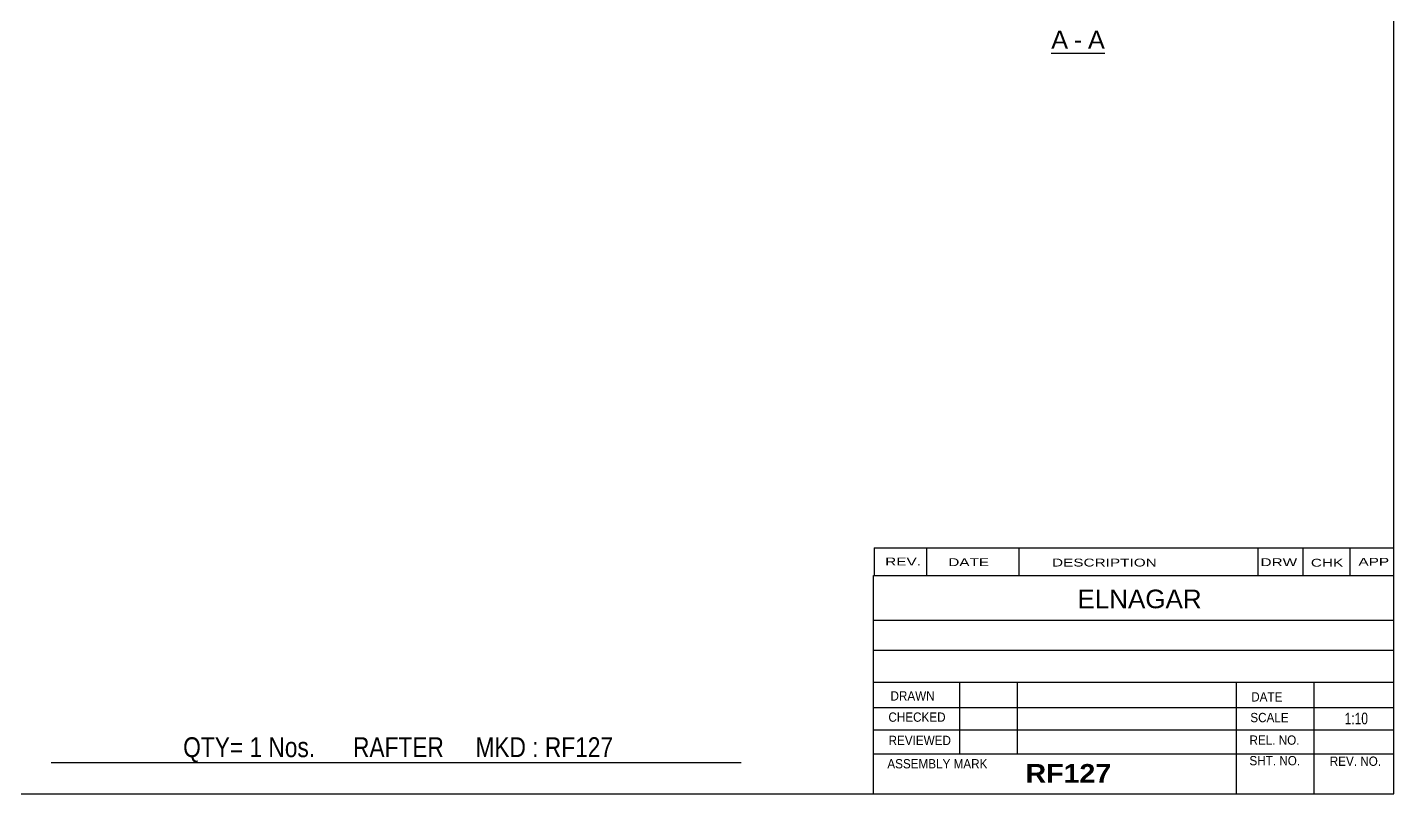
# Model space of a CAD drawing. Header units: millimetres. Extents: x -57 to 345, y -171 to 106.
# Drawn here: x 114.9 to 345, y -170.6 to -41.6 of the extents above; entities that cross this region are included whole.
import ezdxf

# ---------------------------------------------------------------- set-up
doc = ezdxf.new("R2010")
doc.units = ezdxf.units.MM
doc.styles.add('Arial', font='ARIAL.TTF', dxfattribs={"height": 0.2})
doc.styles.add('Arial Bold', font='ARIALBD.TTF', dxfattribs={"height": 0.2})
doc.styles.add('Arial Narrow', font='ARIALN.TTF', dxfattribs={"height": 0.2})

# ---------------------------------------------------------------- blocks, each defined once
blk = doc.blocks.new('Unknown-627311287-1210')
at = {"color": 5, "linetype": 'Continuous'}
for p, q in [((345.03, -170.63), (345.03, 106.37)), ((-54.97, -170.63), (345.03, -170.63))]:
    blk.add_line(p, q, dxfattribs=at)
blk = doc.blocks.new('Unknown-627311287-12 - 1578')
at = {"color": 7, "linetype": 'Continuous'}
blk.add_line((287.34, -45.93), (296.37, -45.93), dxfattribs=at)
at = {"color": 0, "linetype": 'Continuous'}
blk.add_wipeout([(290.18, -45.18), (290.18, -41.98), (287.34, -41.98), (287.34, -45.18)], dxfattribs=at)
blk.add_wipeout([(292.57, -45.18), (292.57, -41.98), (291.14, -41.98), (291.14, -45.18)], dxfattribs=at)
at = {"color": 96, "linetype": 'Continuous', "style": 'Arial'}
blk.add_text('A', height=3.06, dxfattribs=at).set_placement((287.34, -45.18))
at = {"color": 0, "linetype": 'Continuous'}
blk.add_wipeout([(296.37, -45.18), (296.37, -41.98), (293.53, -41.98), (293.53, -45.18)], dxfattribs=at)
at = {"color": 96, "linetype": 'Continuous', "style": 'Arial'}
for s, p in [('A', (293.53, -45.18)), ('-', (291.14, -45.18))]:
    blk.add_text(s, height=3.06, dxfattribs=at).set_placement(p)
blk = doc.blocks.new('CBS_CALLOFF-627311287-5102')
at = {"color": 7, "linetype": 'Continuous'}
blk.add_line((118.9, -165.36), (235.14, -165.38), dxfattribs=at)
at = {"color": 3, "linetype": 'Continuous', "style": 'Arial Narrow'}
blk.add_text('QTY= 1 Nos.      RAFTER     MKD : RF127', height=3.3405, dxfattribs=at).set_placement((141.13, -164.47))
blk = doc.blocks.new('CBS_NAME_BLOG-627311287-5103')
at = {"color": 7, "linetype": 'Continuous'}
for p, q in [((257.43, -133.87), (344.95, -133.87)), ((257.43, -170.58), (257.43, -133.88)), ((257.44, -141.41), (344.95, -141.41)), ((257.51, -146.47), (345.03, -146.47)), ((257.43, -151.84), (344.95, -151.84)), ((271.96, -163.94), (271.96, -151.84)), ((281.64, -163.92), (281.64, -151.85)), ((318.56, -170.58), (318.56, -151.85)), ((331.61, -170.58), (331.61, -151.84)), ((257.44, -156.14), (345.03, -156.12)), ((257.43, -159.88), (344.95, -159.88)), ((257.43, -163.93), (344.95, -163.93)), ((257.43, -170.63), (345.03, -170.63))]:
    blk.add_line(p, q, dxfattribs=at)
at = {"color": 3, "linetype": 'Continuous', "style": 'Arial'}
blk.add_text('ELNAGAR', height=3.133, dxfattribs=at).set_placement((291.76, -139.4))
at = {"color": 3, "linetype": 'Continuous'}
for s, height, style, width, p in [('DRAWN', 1.566, 'Arial', 0.9, (260.27, -154.95)), ('DATE', 1.566, 'Arial', 0.9, (321.03, -155.11)), ('CHECKED', 1.566, 'Arial', 0.9, (259.92, -158.52)), ('SCALE', 1.566, 'Arial', 0.9, (320.88, -158.59)), ('1:10', 1.957, 'Arial Narrow', 0.9, (336.77, -158.94)), ('REVIEWED', 1.566, 'Arial', 0.9, (259.95, -162.44)), ('REL. NO.', 1.566, 'Arial', 0.9, (320.74, -162.39)), ('ASSEMBLY MARK', 1.5663, 'Arial', 0.9, (259.74, -166.37)), ('RF127', 3.131, 'Arial Bold', 1.1, (283.01, -168.77)), ('SHT. NO.', 1.566, 'Arial', 0.9, (320.73, -165.85)), ('REV. NO.', 1.566, 'Arial', 0.9, (334.26, -165.94))]:
    blk.add_text(s, height=height, dxfattribs=dict(at, style=style, width=width)).set_placement(p)
blk = doc.blocks.new('CBS_REVISION-627311287-5104')
at = {"color": 7, "linetype": 'Continuous'}
for p, q in [((257.52, -129.24), (257.52, -133.87)), ((257.52, -129.25), (345.02, -129.25)), ((266.31, -129.25), (266.31, -133.87)), ((281.91, -129.24), (281.91, -133.81)), ((322.17, -129.25), (322.17, -133.87)), ((329.71, -129.24), (329.71, -133.87)), ((337.65, -129.25), (337.65, -133.87)), ((257.52, -133.87), (345.02, -133.87))]:
    blk.add_line(p, q, dxfattribs=at)
at = {"color": 7, "style": 'Arial Narrow', "width": 1.7}
for s, height, p in [('REV.', 1.326, (259.38, -132.2)), ('DATE', 1.326, (270, -132.31)), ('DESCRIPTION', 1.3257, (287.48, -132.37)), ('DRW', 1.326, (322.6, -132.31)), ('CHK', 1.326, (331.08, -132.4)), ('APP', 1.326, (339.09, -132.24))]:
    blk.add_text(s, height=height, dxfattribs=at).set_placement(p)

msp = doc.modelspace()

# ---------------------------------------------------------------- block references
for name in ['Unknown-627311287-1210', 'CBS_REVISION-627311287-5104', 'CBS_NAME_BLOG-627311287-5103', 'CBS_CALLOFF-627311287-5102']:
    msp.add_blockref(name, (0, 0))

# ---------------------------------------------------------------- next in the draw order: block references
msp.add_blockref('Unknown-627311287-12 - 1578', (0, 0))

doc.saveas('drawing.dxf')
